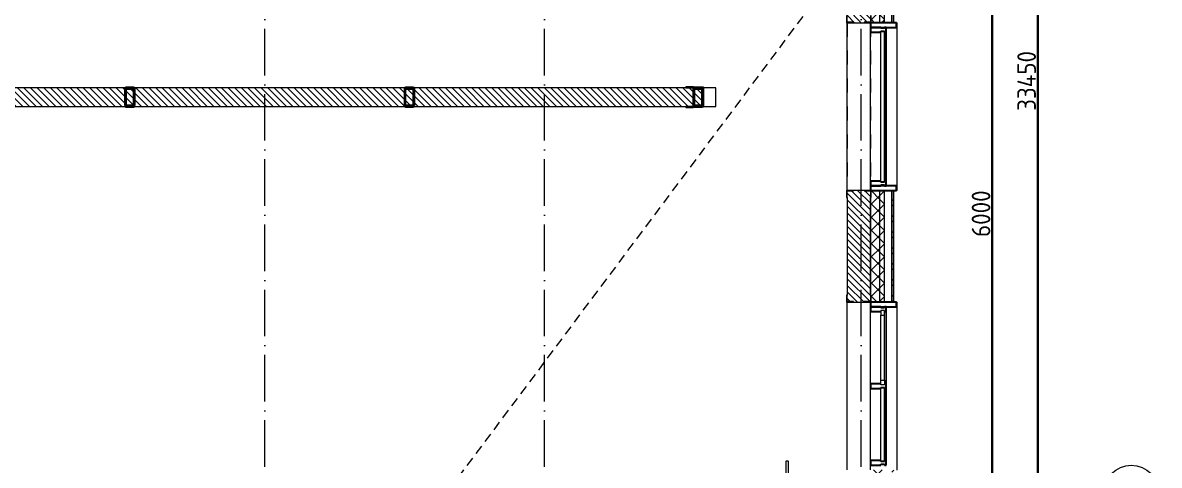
# Model space of a CAD drawing. Header units: millimetres. Extents: x -17017 to 628417, y -109036 to 199237.
# Drawn here: x 6730 to 18930, y -77615 to -72865 of the extents above; entities that cross this region are included whole.
import ezdxf

# ---------------------------------------------------------------- set-up
doc = ezdxf.new("R2010")
doc.units = ezdxf.units.MM
for name, pattern in [('200_ШТРИХ_ш1п0_6_', [160, 100, -60]), ('50_200_ШТРИХ_1Т_ш5_п1_п1_', [700, 500, -100, 0, -100]), ('Штрих короткий', [300, 150, -150])]:
    doc.linetypes.add(name, pattern=pattern)
for name, color, linetype, lineweight in [('0-1', 7, 'Continuous', 5), ('0-2', 7, 'Continuous', 9), ('Импосты витража', 7, 'Continuous', 9), ('Импосты витража-1', 7, 'Continuous', 25), ('Каркас несущий', 7, 'Continuous', 9), ('Каркас_Импост', 7, 'Continuous', 13), ('Каркас_Импост-1', 7, 'Continuous', 9), ('Колонны', 7, 'Continuous', 9), ('Колонны-1', 7, 'Continuous', 35), ('Линии-1', 7, '200_ШТРИХ_ш1п0_6_', 9), ('Обобщенные модели', 7, 'Continuous', 9), ('Общие ребра', 7, 'Continuous', 9), ('Ограждение', 7, 'Continuous', 9), ('Окна', 7, 'Continuous', 9), ('Оси-1', 7, 'Continuous', 20), ('Оси-2', 7, '50_200_ШТРИХ_1Т_ш5_п1_п1_', 9), ('Остекление-1', 7, 'Continuous', 9), ('Перемычка-1', 7, 'Штрих короткий', 9), ('Размеры', 7, 'Continuous', 15), ('Стены', 7, 'Continuous', 9), ('Стены-1', 7, 'Continuous', 13), ('стяжа', 7, 'Continuous', 30), ('Штриховка разреза-1', 7, 'Continuous', 9)]:
    doc.layers.add(name, color=color, linetype=linetype, lineweight=lineweight)
doc.layers.get('0-2').off()
doc.styles.add('СПДС', font='isocpeur.ttf', dxfattribs={"width": 0.9})
doc.dimstyles.new('Размера А3', dxfattribs={"dimtxt": 200, "dimasz": 100, "dimexe": 70, "dimexo": 100, "dimgap": 20, "dimtad": 1, "dimdec": 0, "dimrnd": 10, "dimzin": 0, "dimdsep": 46, "dimtxsty": 'СПДС', "dimblk": 'ARROWHEAD_6', "dimcen": 1, "dimclrd": 256, "dimclre": 256, "dimclrt": 256, "dimazin": 0, "dimtfac": 1, "dimtdec": 0, "dimtmove": 2, "dimatfit": 3, "dimfxl": 1, "dimtolj": 1, "dimtzin": 0, "dimarcsym": 0})
pattern_1 = [(135, (0, 0), (-35.35534, -35.35534), [])]
pattern_2 = [(45, (0, 0), (-70.71068, 70.71068), []), (135, (0, 0), (-70.71068, -70.71068), [])]

# ---------------------------------------------------------------- blocks, each defined once
blk = doc.blocks.new('Ось сетки - Круг_Ø6_00__ISO-2_5_0_9K_-16731441-АИ2_02_План отделки стен 2-го этажа _Часть 2_')
at = {"layer": 'Оси-1'}
blk.add_circle((0, 0), 3, dxfattribs=at)
blk = doc.blocks.new('ARROWHEAD_6')
at = {"color": 0, "linetype": 'Continuous'}
for p, q in [((0, 0), (-1, 0)), ((-0.5, -0.5), (0.5, 0.5))]:
    blk.add_line(p, q, dxfattribs=at)
blk = doc.blocks.new('*D703')
at = {"layer": 'Defpoints', "color": 0, "transparency": 16777216}
for p in [(17243, -71915), (17137, -77915), (17243, -77915)]:
    blk.add_point(p, dxfattribs=at)
at = {"layer": 'Размеры', "lineweight": -2, "transparency": 16777216}
for p, q in [((17143, -71915), (17067, -71915)), ((17137, -72015), (17137, -77815)), ((17143, -77915), (17067, -77915))]:
    blk.add_line(p, q, dxfattribs=at)
at = {"layer": 'Размеры', "lineweight": -2, "transparency": 16777216, "xscale": 100, "yscale": 100, "zscale": 100}
for p, rotation in [((17137, -71915), 90), ((17137, -77915), 270)]:
    blk.add_blockref('ARROWHEAD_6', p, dxfattribs=dict(at, rotation=rotation))
at = {"layer": 'Размеры', "transparency": 16777216, "insert": (17017, -74915), "char_height": 200, "width": 2.49, "attachment_point": 5, "rotation": 90, "style": 'СПДС'}
blk.add_mtext('\\A1;6000', dxfattribs=at)
blk = doc.blocks.new('*D707')
at = {"layer": 'Defpoints', "color": 0, "transparency": 16777216}
for p in [(17520, -56765), (17626, -56765), (17520, -90215)]:
    blk.add_point(p, dxfattribs=at)
at = {"layer": 'Размеры', "lineweight": -2, "transparency": 16777216}
for p, q in [((17620, -56765), (17696, -56765)), ((17626, -90115), (17626, -56865)), ((17620, -90215), (17696, -90215))]:
    blk.add_line(p, q, dxfattribs=at)
at = {"layer": 'Размеры', "lineweight": -2, "transparency": 16777216, "xscale": 100, "yscale": 100, "zscale": 100}
for p, rotation in [((17626, -56765), 90), ((17626, -90215), 270)]:
    blk.add_blockref('ARROWHEAD_6', p, dxfattribs=dict(at, rotation=rotation))
at = {"layer": 'Размеры', "transparency": 16777216, "insert": (17506, -73490), "char_height": 200, "width": 3.19, "attachment_point": 5, "rotation": 90, "style": 'СПДС'}
blk.add_mtext('\\A1;33450', dxfattribs=at)
blk = doc.blocks.new('Проем_Дверь_Прямоугольный - 1800х2700h_оконные проемы-25805030-АИ2_02_План отделки стен 2-го этажа _Часть 2_')
at = {"layer": 'Перемычка-1'}
for p, q in [((900, 125), (-900, 125)), ((900, -125), (-900, -125))]:
    blk.add_line(p, q, dxfattribs=at)
blk = doc.blocks.new('PNS_Панель прямоугольная1 - Нр_Стекло - 40мм-25293744-АИ2_02_План отделки стен 2-го этажа _Часть 2_')
at = {"layer": 'Остекление-1'}
for p, q in [((-800, 40), (800, 40)), ((-810, 0), (810, 0)), ((800, 0), (-800, 0))]:
    blk.add_line(p, q, dxfattribs=at)
blk = doc.blocks.new('Прямоугольный импост - Импост структурный с накладкой - 150мм-25651488-АИ2_02_План отделки стен 2-го этажа _Часть 2_')
at = {"layer": 'Импосты витража'}
for p, q in [((44650, -100), (46250, -100)), ((44650, -267), (46250, -267))]:
    blk.add_line(p, q, dxfattribs=at)
blk = doc.blocks.new('Прямоугольный импост - Импост структурный с накладкой - 150мм-25651501-АИ2_02_План отделки стен 2-го этажа _Часть 2_')
at = {"layer": 'Импосты витража-1'}
for p, q in [((-25, 0), (-25, 17)), ((-25, 17), (25, 17)), ((-15, 0), (-25, 0)), ((-15, -40), (-15, 0)), ((25, 0), (15, 0)), ((15, 0), (15, -40)), ((25, 17), (25, 0)), ((-25, -150), (-25, -40)), ((-25, -40), (-15, -40)), ((15, -40), (25, -40)), ((25, -40), (25, -150)), ((25, -150), (-25, -150))]:
    blk.add_line(p, q, dxfattribs=at)
blk = doc.blocks.new('Прямоугольный импост - Откос НВФ_50х280 мм-25995271-АИ2_02_План отделки стен 2-го этажа _Часть 2_')
at = {"layer": 'Импосты витража-1'}
for p, q in [((-50, 130), (0, 130)), ((-50, -150), (-50, 130)), ((0, 130), (0, -144)), ((0, -150), (-50, -150))]:
    blk.add_line(p, q, dxfattribs=at)
blk = doc.blocks.new('Прямоугольный импост - Откос НВФ_50х280 мм-25995273-АИ2_02_План отделки стен 2-го этажа _Часть 2_')
at = {"layer": 'Импосты витража-1'}
for p, q in [((0, 130), (-50, 130)), ((-50, 130), (-50, -150)), ((0, -144), (0, 130)), ((-50, -150), (0, -150))]:
    blk.add_line(p, q, dxfattribs=at)
blk = doc.blocks.new('Фахверк_СКБ_Уголок - 250_2700-27497298-АИ2_02_План отделки стен 2-го этажа _Часть 2_')
at = {"layer": 'Обобщенные модели'}
for p, q in [((200, 181), (125, 181)), ((125, 181), (125, 106)), ((131, 106), (131, 175)), ((131, 175), (200, 175)), ((200, 175), (200, 181)), ((125, 106), (131, 106)), ((131, -6), (125, -6)), ((125, -6), (125, -81)), ((125, -81), (200, -81)), ((131, -75), (131, -6)), ((200, -75), (131, -75)), ((200, -81), (200, -75))]:
    blk.add_line(p, q, dxfattribs=at)
blk = doc.blocks.new('PNS_Панель прямоугольная2 - Нр_Стекло - 40мм-28983588-АИ2_02_План отделки стен 2-го этажа _Часть 2_')
at = {"layer": 'Каркас_Импост'}
for p, q in [((-397.5, 0), (-397.5, 40)), ((-397.5, 40), (-347.5, 40)), ((-347.5, 40), (-347.5, 0)), ((397.5, 40), (347.5, 40)), ((347.5, 40), (347.5, 0)), ((397.5, 0), (397.5, 40)), ((-347.5, 0), (-397.5, 0)), ((347.5, 0), (397.5, 0))]:
    blk.add_line(p, q, dxfattribs=at)
at = {"layer": 'Каркас_Импост-1'}
for p, q in [((-347.5, 40), (347.5, 40)), ((-347.5, 0), (347.5, 0))]:
    blk.add_line(p, q, dxfattribs=at)
blk = doc.blocks.new('Прямоугольный импост - Импост структурный с накладкой - 150мм-25647633-АИ2_02_План отделки стен 2-го этажа _Часть 2_')
at = {"layer": 'Импосты витража-1'}
for p, q in [((-25, 0), (-25, 17)), ((-25, 17), (25, 17)), ((-15, 0), (-25, 0)), ((-15, -40), (-15, 0)), ((25, 17), (25, 0)), ((-25, -150), (-25, -40)), ((-25, -40), (-15, -40)), ((25, -40), (25, -150)), ((25, -150), (-25, -150))]:
    blk.add_line(p, q, dxfattribs=at)
blk = doc.blocks.new('Прямоугольный импост - Импост структурный с накладкой - 150мм-25647642-АИ2_02_План отделки стен 2-го этажа _Часть 2_')
at = {"layer": 'Импосты витража'}
for p, q in [((42475, -100), (43250, -100)), ((42475, -267), (43250, -267))]:
    blk.add_line(p, q, dxfattribs=at)
blk = doc.blocks.new('Прямоугольный импост - Импост структурный с накладкой - 150мм-V150-АИ2_02_План отделки стен 2-го этажа _Часть 2_')
at = {"layer": 'Импосты витража-1'}
for p, q in [((-25, 0), (-25, 17)), ((-25, 17), (25, 17)), ((25, 0), (15, 0)), ((15, 0), (15, -40)), ((25, 17), (25, 0)), ((-25, -150), (-25, -40)), ((15, -40), (25, -40)), ((25, -40), (25, -150)), ((25, -150), (-25, -150))]:
    blk.add_line(p, q, dxfattribs=at)
blk = doc.blocks.new('PNS_Панель прямоугольная1 - Нр_Стекло - 40мм-25259299-АИ2_02_План отделки стен 2-го этажа _Часть 2_')
at = {"layer": 'Остекление-1'}
for p, q in [((-387.5, 40), (387.5, 40)), ((-397.5, 0), (397.5, 0)), ((387.5, 0), (-387.5, 0))]:
    blk.add_line(p, q, dxfattribs=at)
blk = doc.blocks.new('Прямоугольный импост - Импост структурный с накладкой - 150мм-25647644-АИ2_02_План отделки стен 2-го этажа _Часть 2_')
at = {"layer": 'Импосты витража-1'}
for p, q in [((-25, 0), (-25, 17)), ((-25, 17), (25, 17)), ((-15, 0), (-25, 0)), ((-15, -40), (-15, 0)), ((25, 0), (15, 0)), ((15, 0), (15, -40)), ((25, 17), (25, 0)), ((-25, -150), (-25, -40)), ((-25, -40), (-15, -40)), ((15, -40), (25, -40)), ((25, -40), (25, -150)), ((25, -150), (-25, -150))]:
    blk.add_line(p, q, dxfattribs=at)
blk = doc.blocks.new('Прямоугольный импост - Откос НВФ_50х280 мм-25993834-АИ2_02_План отделки стен 2-го этажа _Часть 2_')
at = {"layer": 'Импосты витража-1'}
for p, q in [((-50, 130), (0, 130)), ((-50, -150), (-50, 130)), ((0, 130), (0, -144)), ((0, -150), (-50, -150))]:
    blk.add_line(p, q, dxfattribs=at)
blk = doc.blocks.new('Отлив_СКБ - Отлив витража_120_НВФ-31885687-АИ2_02_План отделки стен 2-го этажа _Часть 2_')
at = {"layer": 'Окна'}
for p, q in [((0, -120), (0, -113)), ((0, -120), (1800, -120)), ((1750, -2), (50, -2)), ((1800, -113), (1800, -120))]:
    blk.add_line(p, q, dxfattribs=at)
blk = doc.blocks.new('О_Элемент поручня_Маршевый_Труба_ГОСТ 8732-78 - О_Элемент поручня_Маршевый_Труба_ГОСТ 8732-78-33756936-АИ2_02_План отделки стен 2-го этажа _Часть 2_')
at = {"layer": 'Ограждение'}
for p, q in [((-5, 0), (-12254, 0)), ((-12254, -30), (-5, -30))]:
    blk.add_line(p, q, dxfattribs=at)
for centre, start_param, end_param in [((-12254, -15), 0, 0.261799), ((-12254, -15), 2.879793, 4.712389), ((-12254, -15), 4.712389, 6.283185), ((-5, -15), 4.712389, 6.283185), ((-5, -15), 3.141593, 4.712389)]:
    blk.add_ellipse(centre, major_axis=(0, 15), ratio=0.316146, start_param=start_param, end_param=end_param, dxfattribs=at)
blk = doc.blocks.new('0125-Р-ОО-Ш2-АР-о_23_10_2024_rvt-1-АИ2_02_План отделки стен 2-го этажа _Часть 2_')
at = {"layer": 'Штриховка разреза-1'}
h = blk.add_hatch(dxfattribs=at)
h.set_pattern_fill('FP_81', color=256, style=0, pattern_type=2)
h.set_pattern_definition(pattern_2)
h.paths.add_polyline_path([(26000, 11350), (26000, 13550), (25906, 13550), (25906, 13475), (25900, 13475), (25900, 11350)], flags=0)
h.paths.add_polyline_path([(25906, 15350), (26000, 15350), (26000, 16550), (25906, 16550), (25906, 16475), (25900, 16475), (25900, 15425), (25906, 15425), (25906, 15356)], flags=0)
h.paths.add_polyline_path([(25906, 18350), (26000, 18350), (26000, 19550), (25900, 19550), (25900, 18425), (25906, 18425), (25906, 18356)], flags=0)
h.paths.add_polyline_path([(25906, 21350), (26000, 21350), (26000, 22550), (25906, 22550), (25906, 22475), (25900, 22475), (25900, 21425), (25906, 21425), (25906, 21356)], flags=0)
h.paths.add_polyline_path([(25900, 24350), (26000, 24350), (26000, 25550), (25906, 25550), (25906, 25475), (25900, 25475), (25900, 24850)], flags=0)
h.paths.add_polyline_path([(26000, 27350), (26000, 28550), (25900, 28550), (25900, 27425), (25906, 27425), (25906, 27350)], flags=0)
h.paths.add_polyline_path([(26000, 30350), (26000, 31550), (25906, 31550), (25906, 31475), (25900, 31475), (25900, 30425), (25906, 30425), (25906, 30350)], flags=0)
h.paths.add_polyline_path([(26000, 33350), (26000, 34550), (25900, 34550), (25900, 33425), (25906, 33425), (25906, 33350)], flags=0)
h.paths.add_polyline_path([(25906, 36350), (26000, 36350), (26000, 37550), (25906, 37550), (25906, 37475), (25900, 37475), (25900, 36425), (25906, 36425), (25906, 36356)], flags=0)
h.paths.add_polyline_path([(25906, 39350), (26000, 39350), (26000, 40550), (25900, 40550), (25900, 39425), (25906, 39425), (25906, 39356)], flags=0)
h.paths.add_polyline_path([(26000, 42350), (26000, 43600), (25906, 43600), (25906, 43525), (25900, 43525), (25900, 42425), (25906, 42425), (25906, 42350)], flags=0)
h.paths.add_polyline_path([(26000, 45400), (26000, 49550), (25900, 49550), (25900, 45400)], flags=0)
h = blk.add_hatch(dxfattribs=at)
h.set_pattern_fill('FP_81', color=256, style=0, pattern_type=2)
h.set_pattern_definition(pattern_2)
h.paths.add_polyline_path([(26050, 11350), (26050, 13550), (26000, 13550), (26000, 11350)], flags=0)
h.paths.add_polyline_path([(26000, 15350), (26050, 15350), (26050, 16550), (26000, 16550), (26000, 16202)], flags=0)
h.paths.add_polyline_path([(26050, 18350), (26050, 19550), (26000, 19550), (26000, 18350)], flags=0)
h.paths.add_polyline_path([(26000, 21350), (26050, 21350), (26050, 22550), (26000, 22550), (26000, 21746)], flags=0)
h.paths.add_polyline_path([(26050, 24350), (26050, 25550), (26000, 25550), (26000, 24350)], flags=0)
h.paths.add_polyline_path([(26050, 27350), (26050, 28550), (26000, 28550), (26000, 27350)], flags=0)
h.paths.add_polyline_path([(26000, 30350), (26050, 30350), (26050, 31550), (26000, 31550), (26000, 30986)], flags=0)
h.paths.add_polyline_path([(26000, 33350), (26050, 33350), (26050, 34550), (26000, 34550), (26000, 33758)], flags=0)
h.paths.add_polyline_path([(26050, 36350), (26050, 37550), (26000, 37550), (26000, 36350)], flags=0)
h.paths.add_polyline_path([(26050, 39350), (26050, 40550), (26000, 40550), (26000, 39350)], flags=0)
h.paths.add_polyline_path([(26050, 42350), (26050, 43600), (26000, 43600), (26000, 42350)], flags=0)
h.paths.add_polyline_path([(26050, 45400), (26050, 49650), (26000, 49650), (26000, 45400)], flags=0)
h = blk.add_hatch(dxfattribs=at)
h.set_pattern_fill('FP_80', color=256, style=0, pattern_type=2)
h.set_pattern_definition([(45, (0, 0), (-85.5366, 85.5366), []), (45, (57.02, 0), (-85.5366, 85.5366), [])])
h.paths.add_polyline_path([(26130, 11540), (26150, 11540), (26150, 13550), (26130, 13550), (26130, 12505)], flags=0)
h.paths.add_polyline_path([(26130, 15350), (26150, 15350), (26150, 16550), (26130, 16550), (26130, 16202)], flags=0)
h.paths.add_polyline_path([(26150, 18350), (26150, 19550), (26130, 19550), (26130, 18350)], flags=0)
h.paths.add_polyline_path([(26150, 21350), (26150, 22550), (26130, 22550), (26130, 21350)], flags=0)
h.paths.add_polyline_path([(26130, 24350), (26150, 24350), (26150, 25550), (26130, 25550), (26130, 25442)], flags=0)
h.paths.add_polyline_path([(26130, 27350), (26150, 27350), (26150, 28550), (26130, 28550), (26130, 28214)], flags=0)
h.paths.add_polyline_path([(26150, 30350), (26150, 31550), (26130, 31550), (26130, 30350)], flags=0)
h.paths.add_polyline_path([(26130, 33350), (26150, 33350), (26150, 34550), (26130, 34550), (26130, 33758)], flags=0)
h.paths.add_polyline_path([(26150, 36350), (26150, 37550), (26130, 37550), (26130, 36350)], flags=0)
h.paths.add_polyline_path([(26150, 39350), (26150, 40550), (26130, 40550), (26130, 39350)], flags=0)
h.paths.add_polyline_path([(26150, 42350), (26150, 43370), (26130, 43370), (26130, 42350)], flags=0)
h = blk.add_hatch(dxfattribs=at)
h.set_pattern_fill('FP_2', color=256, style=0, pattern_type=2)
h.set_pattern_definition(pattern_1)
h.paths.add_polyline_path([(25831, 30350), (25831, 30356), (25900, 30356), (25900, 31544), (25831, 31544), (25831, 31550), (25719, 31550), (25719, 31544), (25650, 31544), (25650, 30356), (25719, 30356), (25719, 30350), (25779, 30350)], flags=0)
h.paths.add_polyline_path([(25831, 33350), (25831, 33356), (25900, 33356), (25900, 34050), (25650, 34050), (25650, 33356), (25719, 33356), (25719, 33350), (25779, 33350)], flags=0)
h = blk.add_hatch(dxfattribs=at)
h.set_pattern_fill('FP_2', color=256, style=0, pattern_type=2)
h.set_pattern_definition(pattern_1)
h.paths.add_polyline_path([(24100, 32450), (24100, 32650), (14800, 32650), (14800, 32450), (23915, 32450)], flags=0)
at = {"layer": 'Линии-1'}
blk.add_line((12660, 16681), (25650, 34050), dxfattribs=at)
at = {"layer": 'Общие ребра'}
for p, q in [((26000, 33350), (26000, 34550)), ((26050, 33350), (26050, 34550)), ((26000, 30350), (26000, 31550)), ((26050, 30350), (26050, 31550)), ((25900, 31475), (25900, 30425)), ((25900, 30425), (25900, 31475))]:
    blk.add_line(p, q, dxfattribs=at)
at = {"layer": 'Стены'}
for p, q in [((25650, 31550), (25650, 33350)), ((25650, 28550), (25650, 30350))]:
    blk.add_line(p, q, dxfattribs=at)
at = {"layer": 'Стены-1'}
for p, q in [((26130, 33350), (26130, 34550)), ((26130, 34550), (26130, 33350)), ((26150, 33350), (26150, 34550)), ((25719, 33350), (25831, 33350)), ((25906, 33350), (26130, 33350)), ((26130, 33350), (26150, 33350)), ((24100, 32650), (14800, 32650)), ((24100, 32450), (24100, 32650)), ((14800, 32450), (24100, 32450)), ((25831, 31550), (25719, 31550)), ((26130, 31550), (25906, 31550)), ((26130, 30350), (26130, 31550)), ((26130, 31550), (26130, 30350)), ((26150, 31550), (26130, 31550)), ((26150, 30350), (26150, 31550)), ((25650, 31475), (25650, 30425)), ((25719, 30350), (25831, 30350)), ((25906, 30350), (26130, 30350)), ((26130, 30350), (26150, 30350))]:
    blk.add_line(p, q, dxfattribs=at)
at = {"layer": '0-2'}
for name, p, rotation in [('Фахверк_СКБ_Уголок - 250_2700-27497298-АИ2_02_План отделки стен 2-го этажа _Часть 2_', (25825, 33225), 89.99999999999991), ('Проем_Дверь_Прямоугольный - 1800х2700h_оконные проемы-25805030-АИ2_02_План отделки стен 2-го этажа _Часть 2_', (25775, 32450), 89.99999999999991), ('Отлив_СКБ - Отлив витража_120_НВФ-31885687-АИ2_02_План отделки стен 2-го этажа _Часть 2_', (26067, 31550), 90), ('Прямоугольный импост - Импост структурный с накладкой - 150мм-25651488-АИ2_02_План отделки стен 2-го этажа _Часть 2_', (25800, -13000), 89.99999999999986), ('PNS_Панель прямоугольная1 - Нр_Стекло - 40мм-25293744-АИ2_02_План отделки стен 2-го этажа _Часть 2_', (26050, 32450), 89.99999999999899), ('Прямоугольный импост - Откос НВФ_50х280 мм-25995273-АИ2_02_План отделки стен 2-го этажа _Часть 2_', (26050, 31550), 269.999999999999), ('Фахверк_СКБ_Уголок - 250_2700-27497298-АИ2_02_План отделки стен 2-го этажа _Часть 2_', (25725, 31675), 269.9999999999999), ('Фахверк_СКБ_Уголок - 250_2700-27497298-АИ2_02_План отделки стен 2-го этажа _Часть 2_', (25825, 30225), 89.99999999999991), ('Проем_Дверь_Прямоугольный - 1800х2700h_оконные проемы-25805030-АИ2_02_План отделки стен 2-го этажа _Часть 2_', (25775, 29450), 269.9999999999999), ('PNS_Панель прямоугольная2 - Нр_Стекло - 40мм-28983588-АИ2_02_План отделки стен 2-го этажа _Часть 2_', (26050, 29862), 89.99999999999753), ('Отлив_СКБ - Отлив витража_120_НВФ-31885687-АИ2_02_План отделки стен 2-го этажа _Часть 2_', (26067, 28550), 90), ('Прямоугольный импост - Импост структурный с накладкой - 150мм-25647642-АИ2_02_План отделки стен 2-го этажа _Часть 2_', (25800, -13000), 89.99999999999999), ('Прямоугольный импост - Импост структурный с накладкой - 150мм-25647642-АИ2_02_План отделки стен 2-го этажа _Часть 2_', (25800, -13825), 89.99999999999999), ('PNS_Панель прямоугольная1 - Нр_Стекло - 40мм-25259299-АИ2_02_План отделки стен 2-го этажа _Часть 2_', (26050, 29037), 89.99999999999753), ('О_Элемент поручня_Маршевый_Труба_ГОСТ 8732-78 - О_Элемент поручня_Маршевый_Труба_ГОСТ 8732-78-33756936-АИ2_02_План отделки стен 2-го этажа _Часть 2_', (24990, 28644), 90.0000000000001)]:
    blk.add_blockref(name, p, dxfattribs=dict(at, rotation=rotation))
at = {"layer": '0-2', "extrusion": (0, 0, -1)}
for name, p, rotation in [('Прямоугольный импост - Откос НВФ_50х280 мм-25995271-АИ2_02_План отделки стен 2-го этажа _Часть 2_', (-26050, 33350), 90.00000000000101), ('Прямоугольный импост - Импост структурный с накладкой - 150мм-25651501-АИ2_02_План отделки стен 2-го этажа _Часть 2_', (-26050, 33275), 90.00000000000101), ('Прямоугольный импост - Импост структурный с накладкой - 150мм-25651501-АИ2_02_План отделки стен 2-го этажа _Часть 2_', (-26050, 31625), 90.00000000000101), ('Прямоугольный импост - Откос НВФ_50х280 мм-25993834-АИ2_02_План отделки стен 2-го этажа _Часть 2_', (-26050, 30350), 90.00000000000249), ('Прямоугольный импост - Импост структурный с накладкой - 150мм-V150-АИ2_02_План отделки стен 2-го этажа _Часть 2_', (-26050, 30275), 90.00000000000249), ('Прямоугольный импост - Импост структурный с накладкой - 150мм-25647633-АИ2_02_План отделки стен 2-го этажа _Часть 2_', (-26050, 29450), 90.00000000000249), ('Прямоугольный импост - Импост структурный с накладкой - 150мм-25647644-АИ2_02_План отделки стен 2-го этажа _Часть 2_', (-26050, 28625), 90.00000000000249)]:
    blk.add_blockref(name, p, dxfattribs=dict(at, rotation=rotation))
blk = doc.blocks.new('Фахверк_Усиление стен_ifc_RVT-1-АИ2_02_План отделки стен 2-го этажа _Часть 2_')
at = {"layer": 'Каркас несущий'}
for p, q in [((14660, 32650), (14660, 32450)), ((14792, 32650), (14660, 32650)), ((24240, 32650), (24108, 32650)), ((24240, 32450), (24240, 32650)), ((14660, 32450), (14792, 32450)), ((24108, 32450), (24240, 32450))]:
    blk.add_line(p, q, dxfattribs=at)
at = {"layer": 'Колонны'}
for p, q in [((14900, 32660), (14900, 32658)), ((14982, 32660), (14900, 32660)), ((14908, 32650), (14982, 32650)), ((14982, 32650), (14982, 32660)), ((24000, 32660), (23918, 32660)), ((23918, 32660), (23918, 32650)), ((23918, 32650), (23992, 32650)), ((24000, 32658), (24000, 32660)), ((14900, 32442), (14900, 32440)), ((14900, 32440), (14982, 32440)), ((14982, 32449), (14908, 32449)), ((14982, 32440), (14982, 32449)), ((23992, 32449), (23918, 32449)), ((23918, 32449), (23918, 32440)), ((23918, 32440), (24000, 32440)), ((24000, 32440), (24000, 32442))]:
    blk.add_line(p, q, dxfattribs=at)
at = {"layer": 'Колонны-1'}
for p, q in [((14800, 32638), (14800, 32462)), ((14806, 32462), (14806, 32638)), ((14888, 32650), (14812, 32650)), ((14812, 32644), (14888, 32644)), ((14894, 32638), (14894, 32462)), ((14900, 32462), (14900, 32638)), ((17900, 32638), (17900, 32462)), ((17906, 32462), (17906, 32638)), ((17988, 32650), (17912, 32650)), ((17912, 32644), (17988, 32644)), ((17994, 32638), (17994, 32462)), ((18000, 32462), (18000, 32638)), ((20900, 32638), (20900, 32462)), ((20906, 32462), (20906, 32638)), ((20988, 32650), (20912, 32650)), ((20912, 32644), (20988, 32644)), ((20994, 32638), (20994, 32462)), ((21000, 32462), (21000, 32638)), ((24000, 32638), (24000, 32462)), ((24006, 32462), (24006, 32638)), ((24088, 32650), (24012, 32650)), ((24012, 32644), (24088, 32644)), ((24094, 32638), (24094, 32462)), ((24100, 32462), (24100, 32638)), ((14888, 32456), (14812, 32456)), ((17988, 32456), (17912, 32456)), ((20988, 32456), (20912, 32456)), ((24088, 32456), (24012, 32456)), ((14812, 32450), (14888, 32450)), ((17912, 32450), (17988, 32450)), ((20912, 32450), (20988, 32450)), ((24012, 32450), (24088, 32450))]:
    blk.add_line(p, q, dxfattribs=at)
for centre, radius, start, end in [((14812, 32638), 12, 90, 180), ((14812, 32638), 6, 90, 180), ((14888, 32638), 12, 0, 90), ((14888, 32638), 6, 0, 90), ((17912, 32638), 12, 90, 180), ((17912, 32638), 6, 90, 180), ((17988, 32638), 12, 0, 90), ((17988, 32638), 6, 0, 90), ((20912, 32638), 12, 90, 180), ((20912, 32638), 6, 90, 180), ((20988, 32638), 12, 0, 90), ((20988, 32638), 6, 0, 90), ((24012, 32638), 12, 90, 180), ((24012, 32638), 6, 90, 180), ((24088, 32638), 12, 0, 90), ((24088, 32638), 6, 0, 90), ((14812, 32462), 12, 180, 270), ((14812, 32462), 6, 180, 270), ((14888, 32462), 12, 270, 0), ((14888, 32462), 6, 270, 0), ((17912, 32462), 12, 180, 270), ((17912, 32462), 6, 180, 270), ((17988, 32462), 12, 270, 0), ((17988, 32462), 6, 270, 0), ((20912, 32462), 12, 180, 270), ((20912, 32462), 6, 180, 270), ((20988, 32462), 12, 270, 0), ((20988, 32462), 6, 270, 0), ((24012, 32462), 12, 180, 270), ((24012, 32462), 6, 180, 270), ((24088, 32462), 12, 270, 0), ((24088, 32462), 6, 270, 0)]:
    blk.add_arc(centre, radius, start, end, dxfattribs=at)
at = {"layer": 'Обобщенные модели'}
for p, q in [((14900, 32658), (14792, 32658)), ((14792, 32658), (14792, 32442)), ((14800, 32638), (14800, 32462)), ((14806, 32462), (14806, 32638)), ((14888, 32650), (14812, 32650)), ((14812, 32644), (14888, 32644)), ((14892, 32650), (14900, 32658)), ((14894, 32638), (14894, 32462)), ((14900, 32658), (14900, 32650)), ((14900, 32658), (14908, 32650)), ((14900, 32462), (14900, 32638)), ((24000, 32658), (23992, 32650)), ((24000, 32658), (24008, 32650)), ((24000, 32658), (24000, 32650)), ((24108, 32658), (24000, 32658)), ((24000, 32638), (24000, 32462)), ((24006, 32462), (24006, 32638)), ((24088, 32650), (24012, 32650)), ((24012, 32644), (24088, 32644)), ((24094, 32638), (24094, 32462)), ((24100, 32462), (24100, 32638)), ((24108, 32658), (24108, 32442)), ((14888, 32456), (14812, 32456)), ((24088, 32456), (24012, 32456)), ((14900, 32442), (14792, 32442)), ((14812, 32450), (14888, 32450)), ((14892, 32450), (14900, 32442)), ((14900, 32450), (14900, 32442)), ((14900, 32442), (14908, 32450)), ((23992, 32450), (24000, 32442)), ((24000, 32450), (24000, 32442)), ((24008, 32450), (24000, 32442)), ((24108, 32442), (24000, 32442)), ((24012, 32450), (24088, 32450))]:
    blk.add_line(p, q, dxfattribs=at)
for centre, radius, start, end in [((14812, 32638), 12, 90, 180), ((14812, 32638), 6, 90, 180), ((14888, 32638), 12, 0, 90), ((14888, 32638), 6, 0, 90), ((24012, 32638), 12, 90, 180), ((24012, 32638), 6, 90, 180), ((24088, 32638), 12, 0, 90), ((24088, 32638), 6, 0, 90), ((14812, 32462), 12, 180, 270), ((14812, 32462), 6, 180, 270), ((14888, 32462), 12, 270, 0), ((14888, 32462), 6, 270, 0), ((24012, 32462), 12, 180, 270), ((24012, 32462), 6, 180, 270), ((24088, 32462), 12, 270, 0), ((24088, 32462), 6, 270, 0)]:
    blk.add_arc(centre, radius, start, end, dxfattribs=at)
blk = doc.blocks.new('2ч2эт')
at = {"layer": '0-1'}
for name in ['0125-Р-ОО-Ш2-АР-о_23_10_2024_rvt-1-АИ2_02_План отделки стен 2-го этажа _Часть 2_', 'Фахверк_Усиление стен_ifc_RVT-1-АИ2_02_План отделки стен 2-го этажа _Часть 2_']:
    blk.add_blockref(name, (-10070, -106215), dxfattribs=at)
blk = doc.blocks.new('ось2эт')
at = {"layer": 'Оси-2'}
for p, q in [((9329.9, -108435.9), (9329.9, -54635.1)), ((12329.9, -108435.9), (12329.9, -54635.1)), ((15729.9, -108435.9), (15729.9, -54635.1))]:
    blk.add_line(p, q, dxfattribs=at)
at = {"layer": 'Оси-1', "xscale": 99.99999999999993, "yscale": 99.99999999999993, "zscale": 99.99999999999993, "rotation": 269.9999999999996}
blk.add_blockref('Ось сетки - Круг_Ø6_00__ISO-2_5_0_9K_-16731441-АИ2_02_План отделки стен 2-го этажа _Часть 2_', (18629.9, -77915.3), dxfattribs=at)
at = {"layer": 'Размеры'}
for base, p1, p2, picture, middle in [((17625.6, -56765.3), (17519.6, -90215.3), (17519.6, -56765.3), '*D707', (17505.6, -73490.3)), ((17137.2, -77915.3), (17243.3, -71915.3), (17243.3, -77915.3), '*D703', (17017.2, -74915.3))]:
    dim = blk.add_linear_dim(base=base, p1=p1, p2=p2, angle=90, dimstyle='Размера А3', dxfattribs=at)
    dim.commit()
    dim.dimension.update_dxf_attribs({"geometry": picture, "text_midpoint": middle})

msp = doc.modelspace()

# ---------------------------------------------------------------- block references
at = {"layer": 'стяжа'}
for name in ['ось2эт', '2ч2эт']:
    msp.add_blockref(name, (0, 0), dxfattribs=at)

doc.saveas('drawing.dxf')
